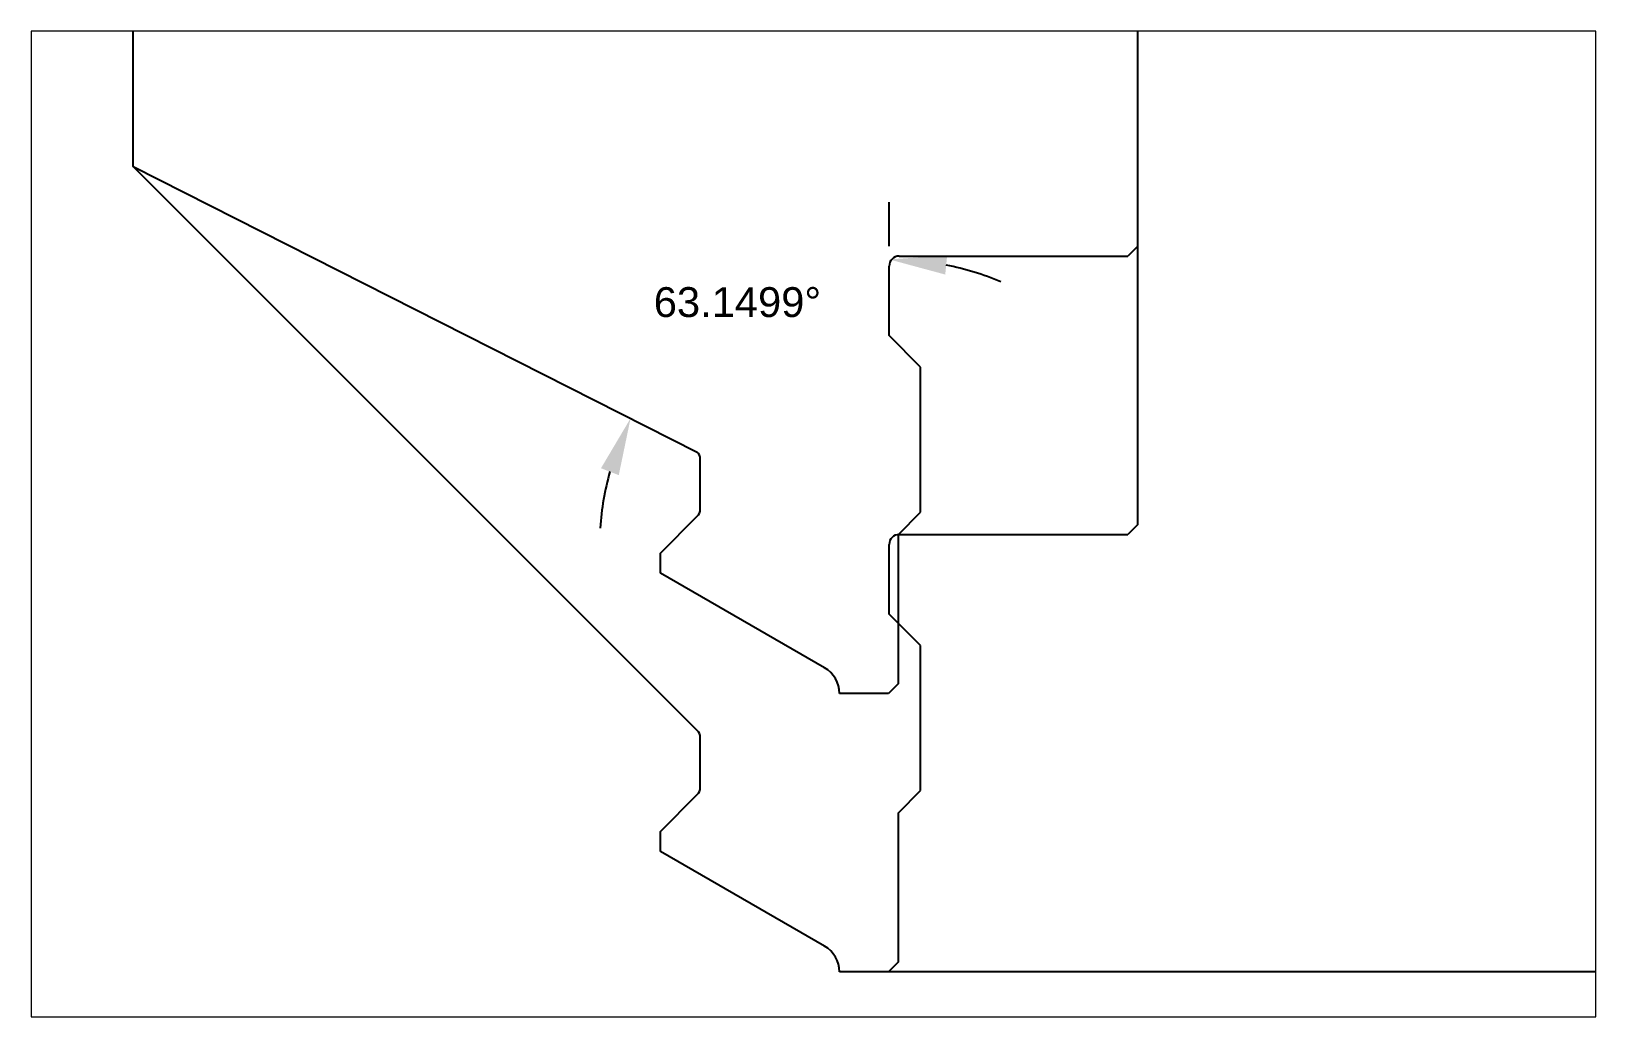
# Paper-space layout 'Layout1' of a CAD drawing. Header units: inches. Extents: x 0 to 16.4, y 0.1 to 10.4.
# The model-space entities are those that its viewports show. They can reach past a viewport. Long polylines and large blocks are cut down to what shows.
import ezdxf

# ---------------------------------------------------------------- set-up
doc = ezdxf.new("R2010")
doc.units = ezdxf.units.IN
doc.header["$MEASUREMENT"] = 0
doc.header["$PDMODE"] = 35
doc.layers.get('Defpoints').update_dxf_attribs({"color": 10})
doc.styles.get("Standard").update_dxf_attribs({"font": 'arial.ttf'})
doc.dimstyles.get("Standard").update_dxf_attribs({"dimtxt": 0.09375, "dimasz": 0.18, "dimexe": 0.18, "dimexo": 0.0625, "dimgap": 0.09, "dimtad": 0, "dimtih": 1, "dimtoh": 1, "dimdec": 4, "dimzin": 0, "dimdsep": 46, "dimtxsty": 'Standard', "dimcen": 0.09, "dimadec": 4, "dimazin": 0, "dimtfac": 1, "dimtdec": 4, "dimtofl": 0, "dimtmove": 0, "dimatfit": 3, "dimfxl": 1, "dimtolj": 1, "dimtzin": 0, "dimarcsym": 0})

# ---------------------------------------------------------------- blocks, each defined once
blk = doc.blocks.new('*D398')
at = {"color": 0, "lineweight": -2, "transparency": 16777216}
blk.add_line((117.2265, 5.9478), (117.2265, 6.0862), dxfattribs=at)
for start, end in [(67.3156, 78.6578), (164.4921, 175.8342)]:
    blk.add_arc((117.2265, 4.9955), 0.9108, start, end, dxfattribs=at)
at = {"color": 0, "transparency": 16777216}
for points in [[(117.4026, 5.8586), (117.4086, 5.9183), (117.2265, 5.9062)], [(116.3209, 5.2498), (116.3768, 5.2281), (116.4139, 5.4068)]]:
    blk.add_solid(points, dxfattribs=at)
at = {"layer": 'Defpoints', "color": 0, "transparency": 16777216}
for p in [(114.8515, 6.1978), (117.2265, 5.8853), (116.8994, 5.8454), (117.2265, 5.6665), (116.6236, 5.3007)]:
    blk.add_point(p, dxfattribs=at)
at = {"color": 0, "transparency": 16777216, "insert": (116.7496, 5.7714), "char_height": 0.09375, "attachment_point": 5}
blk.add_mtext('\\A1;63.1499°', dxfattribs=at)

msp = doc.modelspace()

# ---------------------------------------------------------------- linework, layer by layer
for p, q in [((114.85148, 6.19776), (114.85148, 9.07276)), ((118.00773, 5.07276), (118.00773, 6.82987)), ((116.62358, 4.42566), (114.85148, 6.19776)), ((114.85148, 6.19776), (116.62358, 5.30066)), ((117.25773, 5.91651), (117.97648, 5.91651)), ((118.00773, 5.94776), (117.97648, 5.91651)), ((117.22648, 5.66651), (117.22648, 5.88526)), ((117.32538, 5.56761), (117.22648, 5.66651)), ((117.32538, 5.11166), (117.32538, 5.56761)), ((116.63273, 5.12084), (116.63273, 5.27857)), ((116.50773, 4.9829), (116.62358, 5.09874)), ((117.25523, 5.04151), (117.32538, 5.11166)), ((118.00773, 5.07276), (117.97648, 5.04151)), ((117.25523, 4.57276), (117.25523, 5.04151)), ((117.25773, 5.04151), (117.97648, 5.04151)), ((116.50773, 4.9204), (116.50773, 4.9829)), ((117.22648, 4.79151), (117.22648, 5.01026)), ((117.02336, 4.6227), (116.50773, 4.9204)), ((117.32538, 4.69261), (117.22648, 4.79151)), ((117.32538, 4.23666), (117.32538, 4.69261)), ((117.25523, 4.57276), (117.22398, 4.54151)), ((117.22398, 4.54151), (117.07023, 4.54151)), ((116.63273, 4.24584), (116.63273, 4.40357)), ((117.25523, 4.16651), (117.32538, 4.23666)), ((116.50773, 4.1079), (116.62358, 4.22374)), ((117.25523, 3.69776), (117.25523, 4.16651)), ((116.50773, 4.0454), (116.50773, 4.1079)), ((117.02336, 3.7477), (116.50773, 4.0454)), ((117.25523, 3.69776), (117.22398, 3.66651)), ((117.22398, 3.66651), (117.07023, 3.66651)), ((119.75773, 3.66651), (117.22398, 3.66651))]:
    msp.add_line(p, q)
for centre, radius, start, end in [((117.25773, 5.88526), 0.03125, 90, 180), ((116.60148, 5.27857), 0.03125, 0, 45), ((116.60148, 5.12084), 0.03125, 315, 0), ((117.25773, 5.01026), 0.03125, 90, 180), ((116.97648, 4.54151), 0.09375, 0, 60), ((116.60148, 4.40357), 0.03125, 0, 45), ((116.60148, 4.24584), 0.03125, 315, 0), ((116.97648, 3.66651), 0.09375, 0, 60)]:
    msp.add_arc(centre, radius, start, end)

# ---------------------------------------------------------------- dimensions: what is measured, and where the dimension line sits
dim = msp.add_angular_dim_2l(base=(116.899352, 5.845445), line1=((114.851483, 6.197762), (116.62358, 5.300665)), line2=((117.226483, 5.666512), (117.226483, 5.885262)), dimstyle='Standard')
dim.commit()
dim.dimension.update_dxf_attribs({"geometry": '*D398', "text_midpoint": (116.749593, 5.771389)})

psp = doc.layouts.get("Layout1")

# ---------------------------------------------------------------- viewports
at = {"layer": '0'}
psp.add_viewport(center=(8.222, 5.233), size=(16.378, 10.32084), view_center_point=(116.98873, 5.07462), view_height=3.0975867, dxfattribs=at)

doc.saveas('drawing.dxf')
